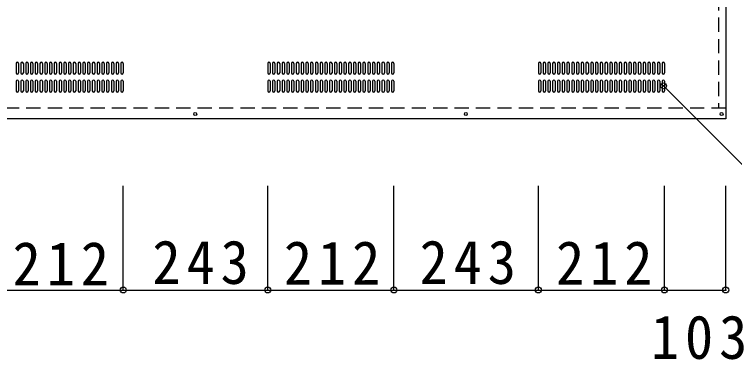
# Model space of a CAD drawing. Units: millimetres at full size, sheet at 1:20; details may follow other scales. Extents: x -3835 to 3448, y -4321 to 4350.
# Drawn here: x 905 to 2116, y -1105 to -525 of the extents above; entities that cross this region are included whole.
import ezdxf

# ---------------------------------------------------------------- set-up
doc = ezdxf.new("R2010")
doc.units = ezdxf.units.MM
doc.header["$LTSCALE"] = 20
doc.header["$PDMODE"] = 32
doc.header["$PDSIZE"] = 10
doc.linetypes.add('DASHED1', pattern=[1.8, 1.2, -0.6])
doc.layers.add('0-0', color=7, linetype='Continuous')
doc.styles.add('ＭＳ ゴシック', font='')
doc.styles.get('ＭＳ ゴシック').set_extended_font_data('MS Gothic')

msp = doc.modelspace()

# ---------------------------------------------------------------- linework, layer by layer
at = {"layer": '0-0', "linetype": 'DASHED1'}
for p, q in [((2089.01, 189.27), (2089.01, -682.73)), ((2101.01, -682.73), (281.01, -682.73))]:
    msp.add_line(p, q, dxfattribs=at)
at = {"layer": '0-0'}
for p, q in [((2101.01, 189.27), (2101.01, -700.73)), ((908.01, -607.73), (908.01, -623.73)), ((912.01, -607.73), (912.01, -623.73)), ((916.01, -607.73), (916.01, -623.73)), ((920.01, -607.73), (920.01, -623.73)), ((924.01, -607.73), (924.01, -623.73)), ((928.01, -607.73), (928.01, -623.73)), ((932.01, -607.73), (932.01, -623.73)), ((936.01, -607.73), (936.01, -623.73)), ((940.01, -607.73), (940.01, -623.73)), ((944.01, -607.73), (944.01, -623.73)), ((948.01, -607.73), (948.01, -623.73)), ((952.01, -607.73), (952.01, -623.73)), ((956.01, -607.73), (956.01, -623.73)), ((960.01, -607.73), (960.01, -623.73)), ((964.01, -607.73), (964.01, -623.73)), ((968.01, -607.73), (968.01, -623.73)), ((972.01, -607.73), (972.01, -623.73)), ((976.01, -607.73), (976.01, -623.73)), ((980.01, -607.73), (980.01, -623.73)), ((984.01, -607.73), (984.01, -623.73)), ((988.01, -607.73), (988.01, -623.73)), ((992.01, -607.73), (992.01, -623.73)), ((996.01, -607.73), (996.01, -623.73)), ((1000.01, -607.73), (1000.01, -623.73)), ((1004.01, -607.73), (1004.01, -623.73)), ((1008.01, -607.73), (1008.01, -623.73)), ((1012.01, -607.73), (1012.01, -623.73)), ((1016.01, -607.73), (1016.01, -623.73)), ((1020.01, -607.73), (1020.01, -623.73)), ((1024.01, -607.73), (1024.01, -623.73)), ((1028.01, -607.73), (1028.01, -623.73)), ((1032.01, -607.73), (1032.01, -623.73)), ((1036.01, -607.73), (1036.01, -623.73)), ((1040.01, -607.73), (1040.01, -623.73)), ((1044.01, -607.73), (1044.01, -623.73)), ((1048.01, -607.73), (1048.01, -623.73)), ((1052.01, -607.73), (1052.01, -623.73)), ((1056.01, -607.73), (1056.01, -623.73)), ((1060.01, -607.73), (1060.01, -623.73)), ((1064.01, -607.73), (1064.01, -623.73)), ((1068.01, -607.73), (1068.01, -623.73)), ((1072.01, -607.73), (1072.01, -623.73)), ((1076.01, -607.73), (1076.01, -623.73)), ((1080.01, -607.73), (1080.01, -623.73)), ((1084.01, -607.73), (1084.01, -623.73)), ((1088.01, -607.73), (1088.01, -623.73)), ((1331.01, -607.73), (1331.01, -623.73)), ((1335.01, -607.73), (1335.01, -623.73)), ((1339.01, -607.73), (1339.01, -623.73)), ((1343.01, -607.73), (1343.01, -623.73)), ((1347.01, -607.73), (1347.01, -623.73)), ((1351.01, -607.73), (1351.01, -623.73)), ((1355.01, -607.73), (1355.01, -623.73)), ((1359.01, -607.73), (1359.01, -623.73)), ((1363.01, -607.73), (1363.01, -623.73)), ((1367.01, -607.73), (1367.01, -623.73)), ((1371.01, -607.73), (1371.01, -623.73)), ((1375.01, -607.73), (1375.01, -623.73)), ((1379.01, -607.73), (1379.01, -623.73)), ((1383.01, -607.73), (1383.01, -623.73)), ((1387.01, -607.73), (1387.01, -623.73)), ((1391.01, -607.73), (1391.01, -623.73)), ((1395.01, -607.73), (1395.01, -623.73)), ((1399.01, -607.73), (1399.01, -623.73)), ((1403.01, -607.73), (1403.01, -623.73)), ((1407.01, -607.73), (1407.01, -623.73)), ((1411.01, -607.73), (1411.01, -623.73)), ((1415.01, -607.73), (1415.01, -623.73)), ((1419.01, -607.73), (1419.01, -623.73)), ((1423.01, -607.73), (1423.01, -623.73)), ((1427.01, -607.73), (1427.01, -623.73)), ((1431.01, -607.73), (1431.01, -623.73)), ((1435.01, -607.73), (1435.01, -623.73)), ((1439.01, -607.73), (1439.01, -623.73)), ((1443.01, -607.73), (1443.01, -623.73)), ((1447.01, -607.73), (1447.01, -623.73)), ((1451.01, -607.73), (1451.01, -623.73)), ((1455.01, -607.73), (1455.01, -623.73)), ((1459.01, -607.73), (1459.01, -623.73)), ((1463.01, -607.73), (1463.01, -623.73)), ((1467.01, -607.73), (1467.01, -623.73)), ((1471.01, -607.73), (1471.01, -623.73)), ((1475.01, -607.73), (1475.01, -623.73)), ((1479.01, -607.73), (1479.01, -623.73)), ((1483.01, -607.73), (1483.01, -623.73)), ((1487.01, -607.73), (1487.01, -623.73)), ((1491.01, -607.73), (1491.01, -623.73)), ((1495.01, -607.73), (1495.01, -623.73)), ((1499.01, -607.73), (1499.01, -623.73)), ((1503.01, -607.73), (1503.01, -623.73)), ((1507.01, -607.73), (1507.01, -623.73)), ((1511.01, -607.73), (1511.01, -623.73)), ((1515.01, -607.73), (1515.01, -623.73)), ((1519.01, -607.73), (1519.01, -623.73)), ((1523.01, -607.73), (1523.01, -623.73)), ((1527.01, -607.73), (1527.01, -623.73)), ((1531.01, -607.73), (1531.01, -623.73)), ((1535.01, -607.73), (1535.01, -623.73)), ((1539.01, -607.73), (1539.01, -623.73)), ((1543.01, -607.73), (1543.01, -623.73)), ((1786.01, -607.73), (1786.01, -623.73)), ((1790.01, -607.73), (1790.01, -623.73)), ((1794.01, -607.73), (1794.01, -623.73)), ((1798.01, -607.73), (1798.01, -623.73)), ((1802.01, -607.73), (1802.01, -623.73)), ((1806.01, -607.73), (1806.01, -623.73)), ((1810.01, -607.73), (1810.01, -623.73)), ((1814.01, -607.73), (1814.01, -623.73)), ((1818.01, -607.73), (1818.01, -623.73)), ((1822.01, -607.73), (1822.01, -623.73)), ((1826.01, -607.73), (1826.01, -623.73)), ((1830.01, -607.73), (1830.01, -623.73)), ((1834.01, -607.73), (1834.01, -623.73)), ((1838.01, -607.73), (1838.01, -623.73)), ((1842.01, -607.73), (1842.01, -623.73)), ((1846.01, -607.73), (1846.01, -623.73)), ((1850.01, -607.73), (1850.01, -623.73)), ((1854.01, -607.73), (1854.01, -623.73)), ((1858.01, -607.73), (1858.01, -623.73)), ((1862.01, -607.73), (1862.01, -623.73)), ((1866.01, -607.73), (1866.01, -623.73)), ((1870.01, -607.73), (1870.01, -623.73)), ((1874.01, -607.73), (1874.01, -623.73)), ((1878.01, -607.73), (1878.01, -623.73)), ((1882.01, -607.73), (1882.01, -623.73)), ((1886.01, -607.73), (1886.01, -623.73)), ((1890.01, -607.73), (1890.01, -623.73)), ((1894.01, -607.73), (1894.01, -623.73)), ((1898.01, -607.73), (1898.01, -623.73)), ((1902.01, -607.73), (1902.01, -623.73)), ((1906.01, -607.73), (1906.01, -623.73)), ((1910.01, -607.73), (1910.01, -623.73)), ((1914.01, -607.73), (1914.01, -623.73)), ((1918.01, -607.73), (1918.01, -623.73)), ((1922.01, -607.73), (1922.01, -623.73)), ((1926.01, -607.73), (1926.01, -623.73)), ((1930.01, -607.73), (1930.01, -623.73)), ((1934.01, -607.73), (1934.01, -623.73)), ((1938.01, -607.73), (1938.01, -623.73)), ((1942.01, -607.73), (1942.01, -623.73)), ((1946.01, -607.73), (1946.01, -623.73)), ((1950.01, -607.73), (1950.01, -623.73)), ((1954.01, -607.73), (1954.01, -623.73)), ((1958.01, -607.73), (1958.01, -623.73)), ((1962.01, -607.73), (1962.01, -623.73)), ((1966.01, -607.73), (1966.01, -623.73)), ((1970.01, -607.73), (1970.01, -623.73)), ((1974.01, -607.73), (1974.01, -623.73)), ((1978.01, -607.73), (1978.01, -623.73)), ((1982.01, -607.73), (1982.01, -623.73)), ((1986.01, -607.73), (1986.01, -623.73)), ((1990.01, -607.73), (1990.01, -623.73)), ((1994.01, -607.73), (1994.01, -623.73)), ((1998.01, -607.73), (1998.01, -623.73)), ((908.01, -637.73), (908.01, -653.73)), ((912.01, -637.73), (912.01, -653.73)), ((916.01, -637.73), (916.01, -653.73)), ((920.01, -637.73), (920.01, -653.73)), ((924.01, -637.73), (924.01, -653.73)), ((928.01, -637.73), (928.01, -653.73)), ((932.01, -637.73), (932.01, -653.73)), ((936.01, -637.73), (936.01, -653.73)), ((940.01, -637.73), (940.01, -653.73)), ((944.01, -637.73), (944.01, -653.73)), ((948.01, -637.73), (948.01, -653.73)), ((952.01, -637.73), (952.01, -653.73)), ((956.01, -637.73), (956.01, -653.73)), ((960.01, -637.73), (960.01, -653.73)), ((964.01, -637.73), (964.01, -653.73)), ((968.01, -637.73), (968.01, -653.73)), ((972.01, -637.73), (972.01, -653.73)), ((976.01, -637.73), (976.01, -653.73)), ((980.01, -637.73), (980.01, -653.73)), ((984.01, -637.73), (984.01, -653.73)), ((988.01, -637.73), (988.01, -653.73)), ((992.01, -637.73), (992.01, -653.73)), ((996.01, -637.73), (996.01, -653.73)), ((1000.01, -637.73), (1000.01, -653.73)), ((1004.01, -637.73), (1004.01, -653.73)), ((1008.01, -637.73), (1008.01, -653.73)), ((1012.01, -637.73), (1012.01, -653.73)), ((1016.01, -637.73), (1016.01, -653.73)), ((1020.01, -637.73), (1020.01, -653.73)), ((1024.01, -637.73), (1024.01, -653.73)), ((1028.01, -637.73), (1028.01, -653.73)), ((1032.01, -637.73), (1032.01, -653.73)), ((1036.01, -637.73), (1036.01, -653.73)), ((1040.01, -637.73), (1040.01, -653.73)), ((1044.01, -637.73), (1044.01, -653.73)), ((1048.01, -637.73), (1048.01, -653.73)), ((1052.01, -637.73), (1052.01, -653.73)), ((1056.01, -637.73), (1056.01, -653.73)), ((1060.01, -637.73), (1060.01, -653.73)), ((1064.01, -637.73), (1064.01, -653.73)), ((1068.01, -637.73), (1068.01, -653.73)), ((1072.01, -637.73), (1072.01, -653.73)), ((1076.01, -637.73), (1076.01, -653.73)), ((1080.01, -637.73), (1080.01, -653.73)), ((1084.01, -637.73), (1084.01, -653.73)), ((1088.01, -637.73), (1088.01, -653.73)), ((1331.01, -637.73), (1331.01, -653.73)), ((1335.01, -637.73), (1335.01, -653.73)), ((1339.01, -637.73), (1339.01, -653.73)), ((1343.01, -637.73), (1343.01, -653.73)), ((1347.01, -637.73), (1347.01, -653.73)), ((1351.01, -637.73), (1351.01, -653.73)), ((1355.01, -637.73), (1355.01, -653.73)), ((1359.01, -637.73), (1359.01, -653.73)), ((1363.01, -637.73), (1363.01, -653.73)), ((1367.01, -637.73), (1367.01, -653.73)), ((1371.01, -637.73), (1371.01, -653.73)), ((1375.01, -637.73), (1375.01, -653.73)), ((1379.01, -637.73), (1379.01, -653.73)), ((1383.01, -637.73), (1383.01, -653.73)), ((1387.01, -637.73), (1387.01, -653.73)), ((1391.01, -637.73), (1391.01, -653.73)), ((1395.01, -637.73), (1395.01, -653.73)), ((1399.01, -637.73), (1399.01, -653.73)), ((1403.01, -637.73), (1403.01, -653.73)), ((1407.01, -637.73), (1407.01, -653.73)), ((1411.01, -637.73), (1411.01, -653.73)), ((1415.01, -637.73), (1415.01, -653.73)), ((1419.01, -637.73), (1419.01, -653.73)), ((1423.01, -637.73), (1423.01, -653.73)), ((1427.01, -637.73), (1427.01, -653.73)), ((1431.01, -637.73), (1431.01, -653.73)), ((1435.01, -637.73), (1435.01, -653.73)), ((1439.01, -637.73), (1439.01, -653.73)), ((1443.01, -637.73), (1443.01, -653.73)), ((1447.01, -637.73), (1447.01, -653.73)), ((1451.01, -637.73), (1451.01, -653.73)), ((1455.01, -637.73), (1455.01, -653.73)), ((1459.01, -637.73), (1459.01, -653.73)), ((1463.01, -637.73), (1463.01, -653.73)), ((1467.01, -637.73), (1467.01, -653.73)), ((1471.01, -637.73), (1471.01, -653.73)), ((1475.01, -637.73), (1475.01, -653.73)), ((1479.01, -637.73), (1479.01, -653.73)), ((1483.01, -637.73), (1483.01, -653.73)), ((1487.01, -637.73), (1487.01, -653.73)), ((1491.01, -637.73), (1491.01, -653.73)), ((1495.01, -637.73), (1495.01, -653.73)), ((1499.01, -637.73), (1499.01, -653.73)), ((1503.01, -637.73), (1503.01, -653.73)), ((1507.01, -637.73), (1507.01, -653.73)), ((1511.01, -637.73), (1511.01, -653.73)), ((1515.01, -637.73), (1515.01, -653.73)), ((1519.01, -637.73), (1519.01, -653.73)), ((1523.01, -637.73), (1523.01, -653.73)), ((1527.01, -637.73), (1527.01, -653.73)), ((1531.01, -637.73), (1531.01, -653.73)), ((1535.01, -637.73), (1535.01, -653.73)), ((1539.01, -637.73), (1539.01, -653.73)), ((1543.01, -637.73), (1543.01, -653.73)), ((1786.01, -637.73), (1786.01, -653.73)), ((1790.01, -637.73), (1790.01, -653.73)), ((1794.01, -637.73), (1794.01, -653.73)), ((1798.01, -637.73), (1798.01, -653.73)), ((1802.01, -637.73), (1802.01, -653.73)), ((1806.01, -637.73), (1806.01, -653.73)), ((1810.01, -637.73), (1810.01, -653.73)), ((1814.01, -637.73), (1814.01, -653.73)), ((1818.01, -637.73), (1818.01, -653.73)), ((1822.01, -637.73), (1822.01, -653.73)), ((1826.01, -637.73), (1826.01, -653.73)), ((1830.01, -637.73), (1830.01, -653.73)), ((1834.01, -637.73), (1834.01, -653.73)), ((1838.01, -637.73), (1838.01, -653.73)), ((1842.01, -637.73), (1842.01, -653.73)), ((1846.01, -637.73), (1846.01, -653.73)), ((1850.01, -637.73), (1850.01, -653.73)), ((1854.01, -637.73), (1854.01, -653.73)), ((1858.01, -637.73), (1858.01, -653.73)), ((1862.01, -637.73), (1862.01, -653.73)), ((1866.01, -637.73), (1866.01, -653.73)), ((1870.01, -637.73), (1870.01, -653.73)), ((1874.01, -637.73), (1874.01, -653.73)), ((1878.01, -637.73), (1878.01, -653.73)), ((1882.01, -637.73), (1882.01, -653.73)), ((1886.01, -637.73), (1886.01, -653.73)), ((1890.01, -637.73), (1890.01, -653.73)), ((1894.01, -637.73), (1894.01, -653.73)), ((1898.01, -637.73), (1898.01, -653.73)), ((1902.01, -637.73), (1902.01, -653.73)), ((1906.01, -637.73), (1906.01, -653.73)), ((1910.01, -637.73), (1910.01, -653.73)), ((1914.01, -637.73), (1914.01, -653.73)), ((1918.01, -637.73), (1918.01, -653.73)), ((1922.01, -637.73), (1922.01, -653.73)), ((1926.01, -637.73), (1926.01, -653.73)), ((1930.01, -637.73), (1930.01, -653.73)), ((1934.01, -637.73), (1934.01, -653.73)), ((1938.01, -637.73), (1938.01, -653.73)), ((1942.01, -637.73), (1942.01, -653.73)), ((1946.01, -637.73), (1946.01, -653.73)), ((1950.01, -637.73), (1950.01, -653.73)), ((1954.01, -637.73), (1954.01, -653.73)), ((1958.01, -637.73), (1958.01, -653.73)), ((1962.01, -637.73), (1962.01, -653.73)), ((1966.01, -637.73), (1966.01, -653.73)), ((1970.01, -637.73), (1970.01, -653.73)), ((1974.01, -637.73), (1974.01, -653.73)), ((1978.01, -637.73), (1978.01, -653.73)), ((1982.01, -637.73), (1982.01, -653.73)), ((1986.01, -637.73), (1986.01, -653.73)), ((1990.01, -637.73), (1990.01, -653.73)), ((1994.01, -637.73), (1994.01, -653.73)), ((1998.01, -637.73), (1998.01, -653.73)), ((1996.36, -645.42), (2162.36, -811.42)), ((2101.01, -700.73), (281.01, -700.73)), ((1088.01, -988.32), (1088.01, -813.33)), ((1331.01, -988.32), (1331.01, -813.33)), ((1543.01, -988.32), (1543.01, -813.33)), ((1786.01, -988.32), (1786.01, -813.33)), ((1998.01, -988.32), (1998.01, -813.33)), ((2101.01, -988.32), (2101.01, -813.33)), ((876.01, -988.32), (1088.01, -988.32)), ((1088.01, -988.32), (1331.01, -988.32)), ((1331.01, -988.32), (1543.01, -988.32)), ((1543.01, -988.32), (1786.01, -988.32)), ((1786.01, -988.32), (1998.01, -988.32)), ((1998.01, -988.32), (2101.01, -988.32))]:
    msp.add_line(p, q, dxfattribs=at)
for centre in [(1209.01, -692.73), (1664.01, -692.73), (2094.01, -692.73)]:
    msp.add_circle(centre, 2.5, dxfattribs=at)
for centre, start, end in [((910.01, -607.73), 0, 180), ((918.01, -607.73), 0, 180), ((926.01, -607.73), 0, 180), ((934.01, -607.73), 0, 180), ((942.01, -607.73), 0, 180), ((950.01, -607.73), 0, 180), ((958.01, -607.73), 0, 180), ((966.01, -607.73), 0, 180), ((974.01, -607.73), 0, 180), ((982.01, -607.73), 0, 180), ((990.01, -607.73), 0, 180), ((998.01, -607.73), 0, 180), ((1006.01, -607.73), 0, 180), ((1014.01, -607.73), 0, 180), ((1022.01, -607.73), 0, 180), ((1030.01, -607.73), 0, 180), ((1038.01, -607.73), 0, 180), ((1046.01, -607.73), 0, 180), ((1054.01, -607.73), 0, 180), ((1062.01, -607.73), 0, 180), ((1070.01, -607.73), 0, 180), ((1078.01, -607.73), 0, 180), ((1086.01, -607.73), 0, 180), ((1333.01, -607.73), 0, 180), ((1341.01, -607.73), 0, 180), ((1349.01, -607.73), 0, 180), ((1357.01, -607.73), 0, 180), ((1365.01, -607.73), 0, 180), ((1373.01, -607.73), 0, 180), ((1381.01, -607.73), 0, 180), ((1389.01, -607.73), 0, 180), ((1397.01, -607.73), 0, 180), ((1405.01, -607.73), 0, 180), ((1413.01, -607.73), 0, 180), ((1421.01, -607.73), 0, 180), ((1429.01, -607.73), 0, 180), ((1437.01, -607.73), 0, 180), ((1445.01, -607.73), 0, 180), ((1453.01, -607.73), 0, 180), ((1461.01, -607.73), 0, 180), ((1469.01, -607.73), 0, 180), ((1477.01, -607.73), 0, 180), ((1485.01, -607.73), 0, 180), ((1493.01, -607.73), 0, 180), ((1501.01, -607.73), 0, 180), ((1509.01, -607.73), 0, 180), ((1517.01, -607.73), 0, 180), ((1525.01, -607.73), 0, 180), ((1533.01, -607.73), 0, 180), ((1541.01, -607.73), 0, 180), ((1788.01, -607.73), 0, 180), ((1796.01, -607.73), 0, 180), ((1804.01, -607.73), 0, 180), ((1812.01, -607.73), 0, 180), ((1820.01, -607.73), 0, 180), ((1828.01, -607.73), 0, 180), ((1836.01, -607.73), 0, 180), ((1844.01, -607.73), 0, 180), ((1852.01, -607.73), 0, 180), ((1860.01, -607.73), 0, 180), ((1868.01, -607.73), 0, 180), ((1876.01, -607.73), 0, 180), ((1884.01, -607.73), 0, 180), ((1892.01, -607.73), 0, 180), ((1900.01, -607.73), 0, 180), ((1908.01, -607.73), 0, 180), ((1916.01, -607.73), 0, 180), ((1924.01, -607.73), 0, 180), ((1932.01, -607.73), 0, 180), ((1940.01, -607.73), 0, 180), ((1948.01, -607.73), 0, 180), ((1956.01, -607.73), 0, 180), ((1964.01, -607.73), 0, 180), ((1972.01, -607.73), 0, 180), ((1980.01, -607.73), 0, 180), ((1988.01, -607.73), 0, 180), ((1996.01, -607.73), 0, 180), ((910.01, -623.73), 180, 0), ((918.01, -623.73), 180, 0), ((926.01, -623.73), 180, 0), ((934.01, -623.73), 180, 0), ((942.01, -623.73), 180, 0), ((950.01, -623.73), 180, 0), ((958.01, -623.73), 180, 0), ((966.01, -623.73), 180, 0), ((974.01, -623.73), 180, 0), ((982.01, -623.73), 180, 0), ((990.01, -623.73), 180, 0), ((998.01, -623.73), 180, 0), ((1006.01, -623.73), 180, 0), ((1014.01, -623.73), 180, 0), ((1022.01, -623.73), 180, 0), ((1030.01, -623.73), 180, 0), ((1038.01, -623.73), 180, 0), ((1046.01, -623.73), 180, 0), ((1054.01, -623.73), 180, 0), ((1062.01, -623.73), 180, 0), ((1070.01, -623.73), 180, 0), ((1078.01, -623.73), 180, 0), ((1086.01, -623.73), 180, 0), ((1333.01, -623.73), 180, 0), ((1341.01, -623.73), 180, 0), ((1349.01, -623.73), 180, 0), ((1357.01, -623.73), 180, 0), ((1365.01, -623.73), 180, 0), ((1373.01, -623.73), 180, 0), ((1381.01, -623.73), 180, 0), ((1389.01, -623.73), 180, 0), ((1397.01, -623.73), 180, 0), ((1405.01, -623.73), 180, 0), ((1413.01, -623.73), 180, 0), ((1421.01, -623.73), 180, 0), ((1429.01, -623.73), 180, 0), ((1437.01, -623.73), 180, 0), ((1445.01, -623.73), 180, 0), ((1453.01, -623.73), 180, 0), ((1461.01, -623.73), 180, 0), ((1469.01, -623.73), 180, 0), ((1477.01, -623.73), 180, 0), ((1485.01, -623.73), 180, 0), ((1493.01, -623.73), 180, 0), ((1501.01, -623.73), 180, 0), ((1509.01, -623.73), 180, 0), ((1517.01, -623.73), 180, 0), ((1525.01, -623.73), 180, 0), ((1533.01, -623.73), 180, 0), ((1541.01, -623.73), 180, 0), ((1788.01, -623.73), 180, 0), ((1796.01, -623.73), 180, 0), ((1804.01, -623.73), 180, 0), ((1812.01, -623.73), 180, 0), ((1820.01, -623.73), 180, 0), ((1828.01, -623.73), 180, 0), ((1836.01, -623.73), 180, 0), ((1844.01, -623.73), 180, 0), ((1852.01, -623.73), 180, 0), ((1860.01, -623.73), 180, 0), ((1868.01, -623.73), 180, 0), ((1876.01, -623.73), 180, 0), ((1884.01, -623.73), 180, 0), ((1892.01, -623.73), 180, 0), ((1900.01, -623.73), 180, 0), ((1908.01, -623.73), 180, 0), ((1916.01, -623.73), 180, 0), ((1924.01, -623.73), 180, 0), ((1932.01, -623.73), 180, 0), ((1940.01, -623.73), 180, 0), ((1948.01, -623.73), 180, 0), ((1956.01, -623.73), 180, 0), ((1964.01, -623.73), 180, 0), ((1972.01, -623.73), 180, 0), ((1980.01, -623.73), 180, 0), ((1988.01, -623.73), 180, 0), ((1996.01, -623.73), 180, 0), ((910.01, -637.73), 0, 180), ((918.01, -637.73), 0, 180), ((926.01, -637.73), 0, 180), ((934.01, -637.73), 0, 180), ((942.01, -637.73), 0, 180), ((950.01, -637.73), 0, 180), ((958.01, -637.73), 0, 180), ((966.01, -637.73), 0, 180), ((974.01, -637.73), 0, 180), ((982.01, -637.73), 0, 180), ((990.01, -637.73), 0, 180), ((998.01, -637.73), 0, 180), ((1006.01, -637.73), 0, 180), ((1014.01, -637.73), 0, 180), ((1022.01, -637.73), 0, 180), ((1030.01, -637.73), 0, 180), ((1038.01, -637.73), 0, 180), ((1046.01, -637.73), 0, 180), ((1054.01, -637.73), 0, 180), ((1062.01, -637.73), 0, 180), ((1070.01, -637.73), 0, 180), ((1078.01, -637.73), 0, 180), ((1086.01, -637.73), 0, 180), ((1333.01, -637.73), 0, 180), ((1341.01, -637.73), 0, 180), ((1349.01, -637.73), 0, 180), ((1357.01, -637.73), 0, 180), ((1365.01, -637.73), 0, 180), ((1373.01, -637.73), 0, 180), ((1381.01, -637.73), 0, 180), ((1389.01, -637.73), 0, 180), ((1397.01, -637.73), 0, 180), ((1405.01, -637.73), 0, 180), ((1413.01, -637.73), 0, 180), ((1421.01, -637.73), 0, 180), ((1429.01, -637.73), 0, 180), ((1437.01, -637.73), 0, 180), ((1445.01, -637.73), 0, 180), ((1453.01, -637.73), 0, 180), ((1461.01, -637.73), 0, 180), ((1469.01, -637.73), 0, 180), ((1477.01, -637.73), 0, 180), ((1485.01, -637.73), 0, 180), ((1493.01, -637.73), 0, 180), ((1501.01, -637.73), 0, 180), ((1509.01, -637.73), 0, 180), ((1517.01, -637.73), 0, 180), ((1525.01, -637.73), 0, 180), ((1533.01, -637.73), 0, 180), ((1541.01, -637.73), 0, 180), ((1788.01, -637.73), 0, 180), ((1796.01, -637.73), 0, 180), ((1804.01, -637.73), 0, 180), ((1812.01, -637.73), 0, 180), ((1820.01, -637.73), 0, 180), ((1828.01, -637.73), 0, 180), ((1836.01, -637.73), 0, 180), ((1844.01, -637.73), 0, 180), ((1852.01, -637.73), 0, 180), ((1860.01, -637.73), 0, 180), ((1868.01, -637.73), 0, 180), ((1876.01, -637.73), 0, 180), ((1884.01, -637.73), 0, 180), ((1892.01, -637.73), 0, 180), ((1900.01, -637.73), 0, 180), ((1908.01, -637.73), 0, 180), ((1916.01, -637.73), 0, 180), ((1924.01, -637.73), 0, 180), ((1932.01, -637.73), 0, 180), ((1940.01, -637.73), 0, 180), ((1948.01, -637.73), 0, 180), ((1956.01, -637.73), 0, 180), ((1964.01, -637.73), 0, 180), ((1972.01, -637.73), 0, 180), ((1980.01, -637.73), 0, 180), ((1988.01, -637.73), 0, 180), ((1996.01, -637.73), 0, 180), ((910.01, -653.73), 180, 0), ((918.01, -653.73), 180, 0), ((926.01, -653.73), 180, 0), ((934.01, -653.73), 180, 0), ((942.01, -653.73), 180, 0), ((950.01, -653.73), 180, 0), ((958.01, -653.73), 180, 0), ((966.01, -653.73), 180, 0), ((974.01, -653.73), 180, 0), ((982.01, -653.73), 180, 0), ((990.01, -653.73), 180, 0), ((998.01, -653.73), 180, 0), ((1006.01, -653.73), 180, 0), ((1014.01, -653.73), 180, 0), ((1022.01, -653.73), 180, 0), ((1030.01, -653.73), 180, 0), ((1038.01, -653.73), 180, 0), ((1046.01, -653.73), 180, 0), ((1054.01, -653.73), 180, 0), ((1062.01, -653.73), 180, 0), ((1070.01, -653.73), 180, 0), ((1078.01, -653.73), 180, 0), ((1086.01, -653.73), 180, 0), ((1333.01, -653.73), 180, 0), ((1341.01, -653.73), 180, 0), ((1349.01, -653.73), 180, 0), ((1357.01, -653.73), 180, 0), ((1365.01, -653.73), 180, 0), ((1373.01, -653.73), 180, 0), ((1381.01, -653.73), 180, 0), ((1389.01, -653.73), 180, 0), ((1397.01, -653.73), 180, 0), ((1405.01, -653.73), 180, 0), ((1413.01, -653.73), 180, 0), ((1421.01, -653.73), 180, 0), ((1429.01, -653.73), 180, 0), ((1437.01, -653.73), 180, 0), ((1445.01, -653.73), 180, 0), ((1453.01, -653.73), 180, 0), ((1461.01, -653.73), 180, 0), ((1469.01, -653.73), 180, 0), ((1477.01, -653.73), 180, 0), ((1485.01, -653.73), 180, 0), ((1493.01, -653.73), 180, 0), ((1501.01, -653.73), 180, 0), ((1509.01, -653.73), 180, 0), ((1517.01, -653.73), 180, 0), ((1525.01, -653.73), 180, 0), ((1533.01, -653.73), 180, 0), ((1541.01, -653.73), 180, 0), ((1788.01, -653.73), 180, 0), ((1796.01, -653.73), 180, 0), ((1804.01, -653.73), 180, 0), ((1812.01, -653.73), 180, 0), ((1820.01, -653.73), 180, 0), ((1828.01, -653.73), 180, 0), ((1836.01, -653.73), 180, 0), ((1844.01, -653.73), 180, 0), ((1852.01, -653.73), 180, 0), ((1860.01, -653.73), 180, 0), ((1868.01, -653.73), 180, 0), ((1876.01, -653.73), 180, 0), ((1884.01, -653.73), 180, 0), ((1892.01, -653.73), 180, 0), ((1900.01, -653.73), 180, 0), ((1908.01, -653.73), 180, 0), ((1916.01, -653.73), 180, 0), ((1924.01, -653.73), 180, 0), ((1932.01, -653.73), 180, 0), ((1940.01, -653.73), 180, 0), ((1948.01, -653.73), 180, 0), ((1956.01, -653.73), 180, 0), ((1964.01, -653.73), 180, 0), ((1972.01, -653.73), 180, 0), ((1980.01, -653.73), 180, 0), ((1988.01, -653.73), 180, 0), ((1996.01, -653.73), 180, 0)]:
    msp.add_arc(centre, 2, start, end, dxfattribs=at)
for p in [(1996.36, -645.42), (1088.01, -988.32), (1331.01, -988.32), (1543.01, -988.32), (1786.01, -988.32), (1998.01, -988.32), (2101.01, -988.32)]:
    msp.add_point(p, dxfattribs=at)

# ---------------------------------------------------------------- texts
at = {"layer": '0-0', "char_height": 73.31, "attachment_point": 7, "style": 'ＭＳ ゴシック'}
for s, insert in [('\\T1.21;\\W0.95;212', (901.97, -980.67)), ('\\T1.21;\\W0.95;243', (1137.05, -979.27)), ('\\T1.21;\\W0.95;212', (1358.13, -979.27)), ('\\T1.21;\\W0.95;243', (1586.21, -979.27)), ('\\T1.21;\\W0.95;212', (1815.69, -979.27)), ('\\T1.21;\\W0.95;103', (1975.21, -1105.21))]:
    msp.add_mtext(s, dxfattribs=dict(at, insert=insert))

doc.saveas('drawing.dxf')
